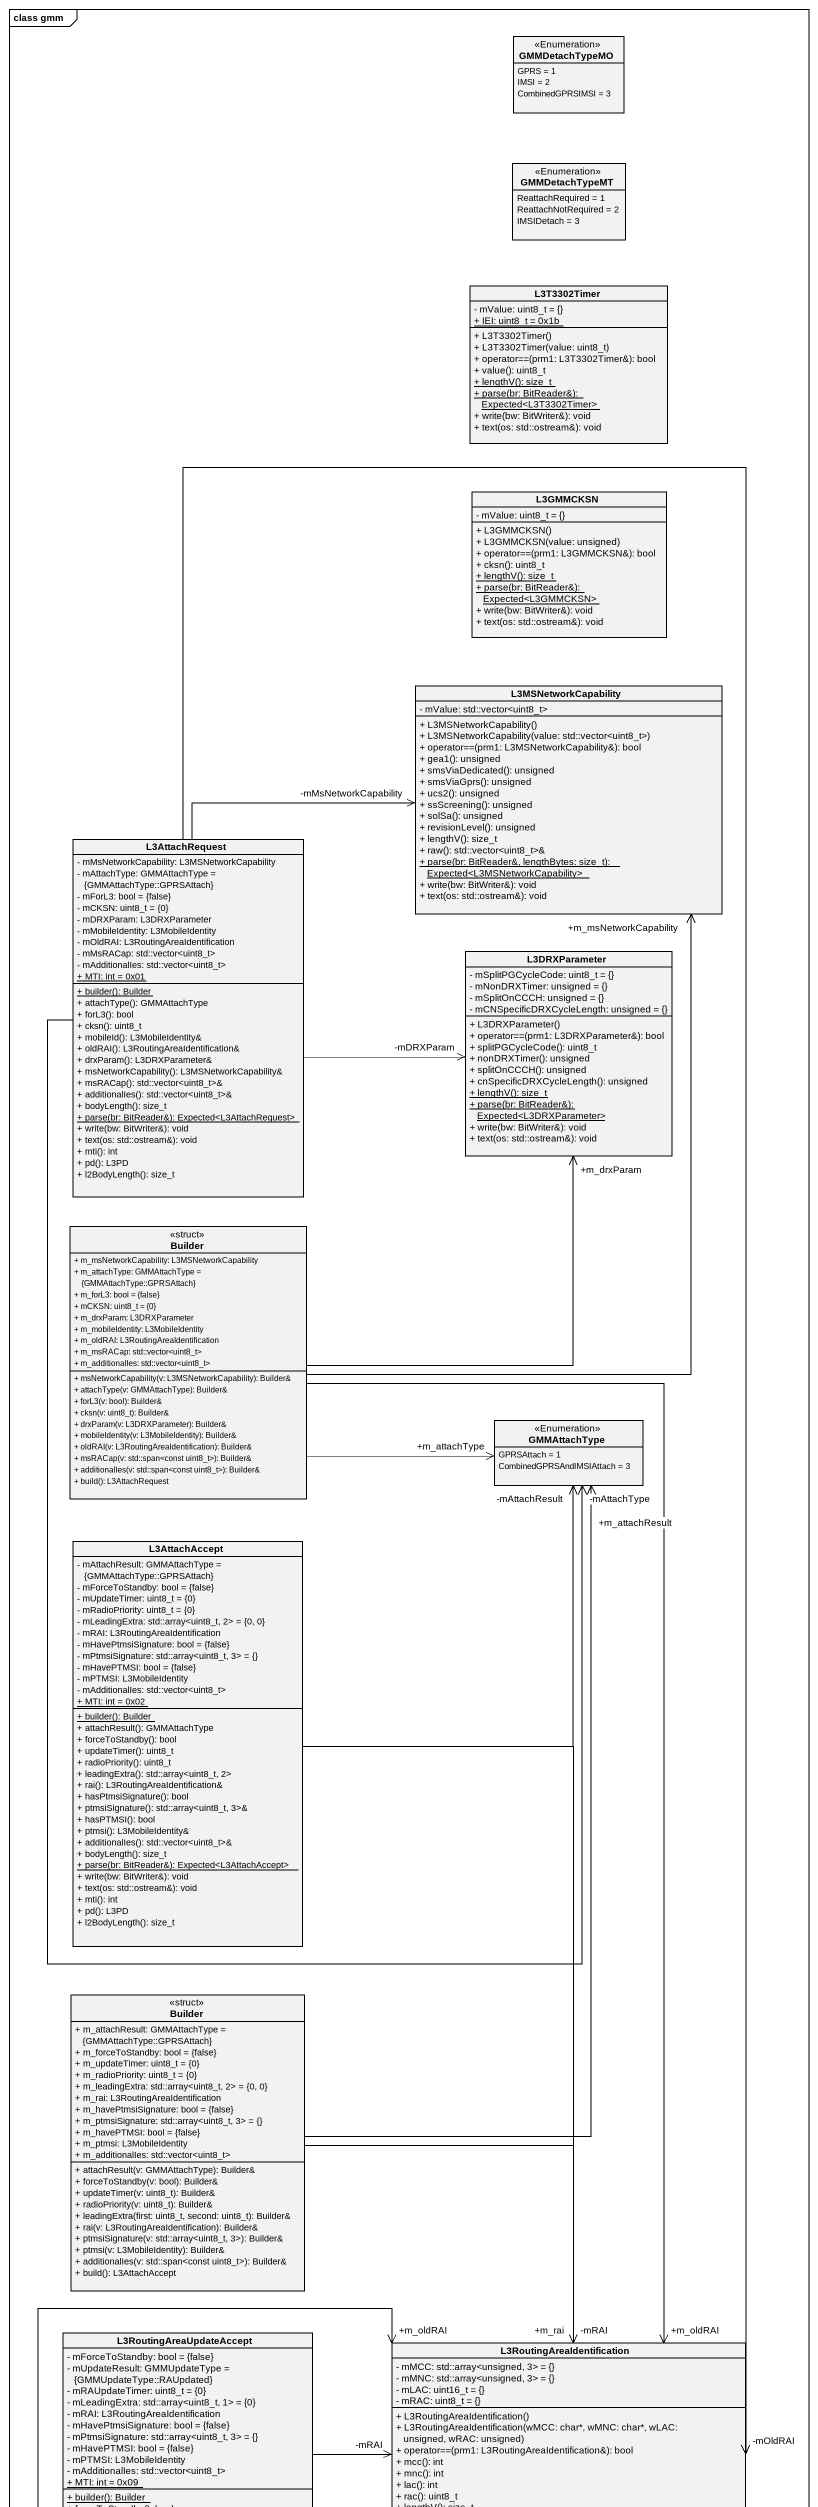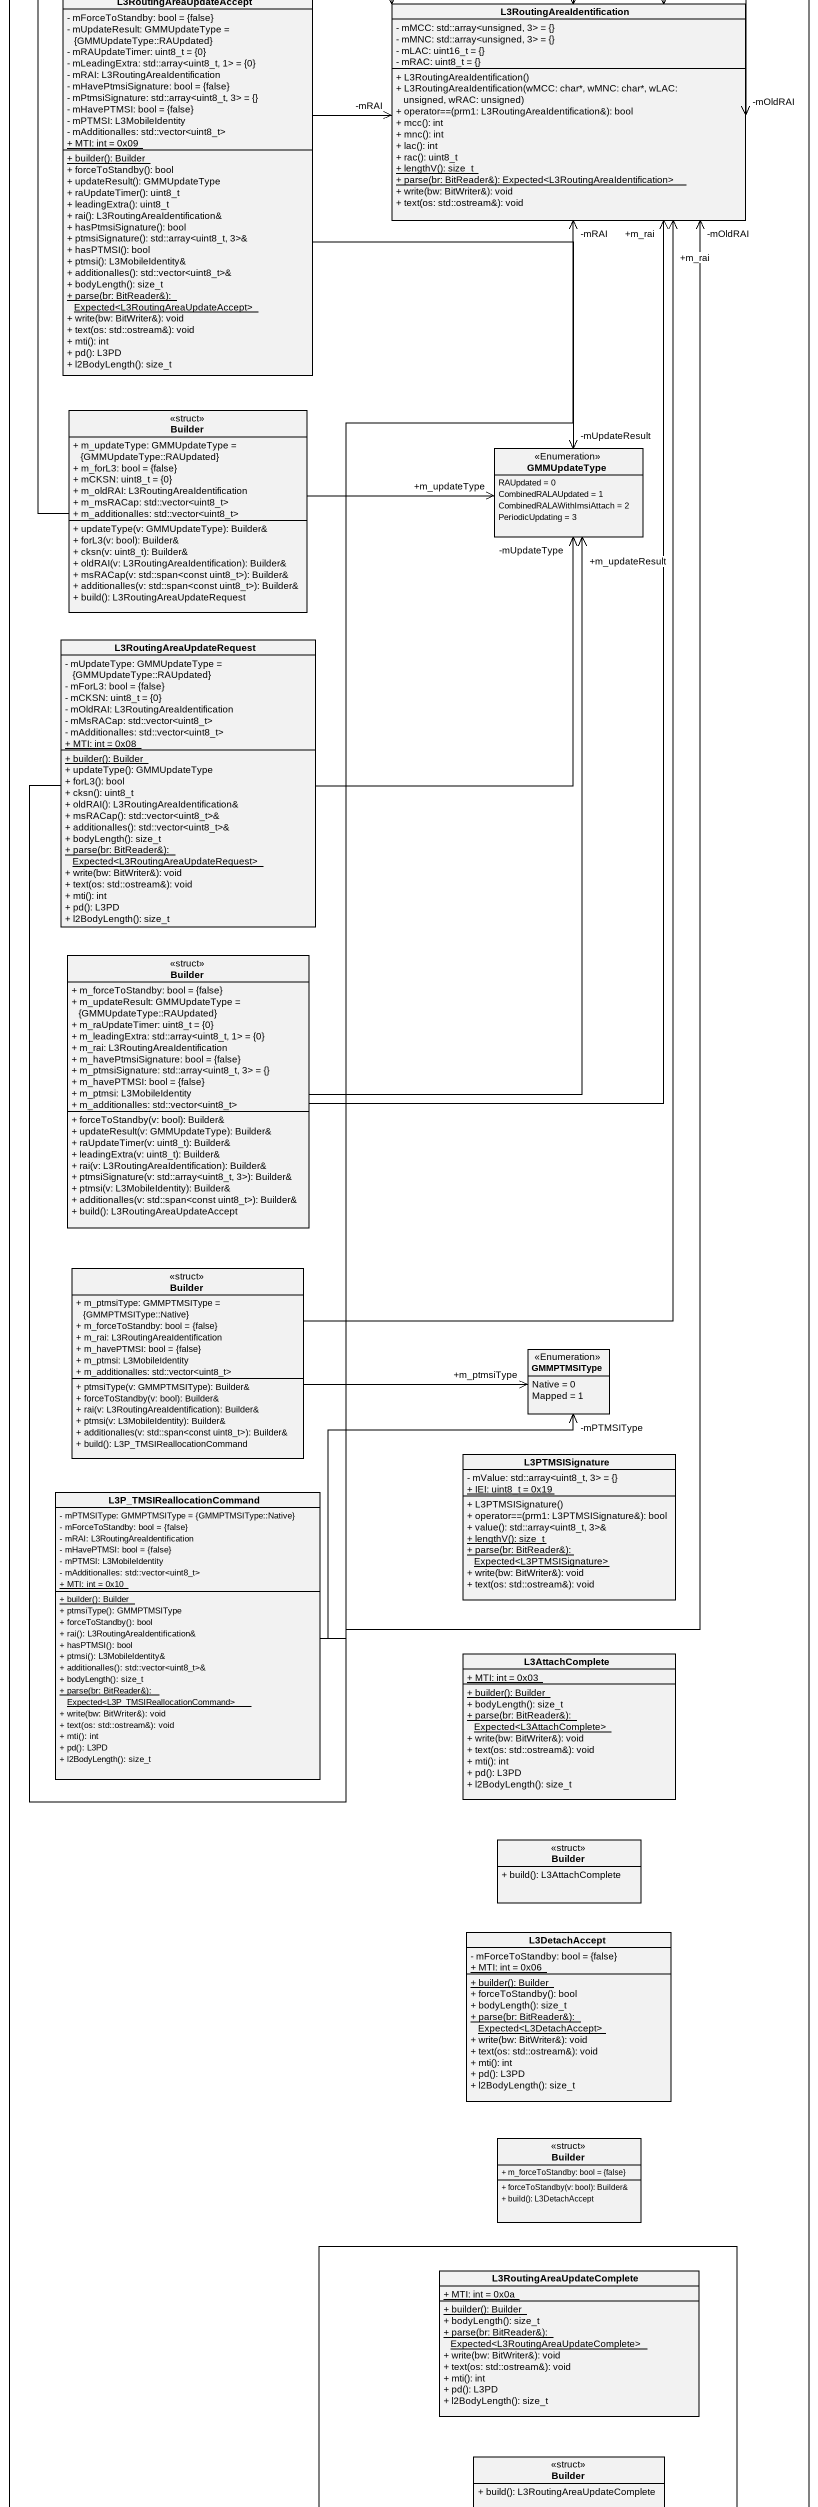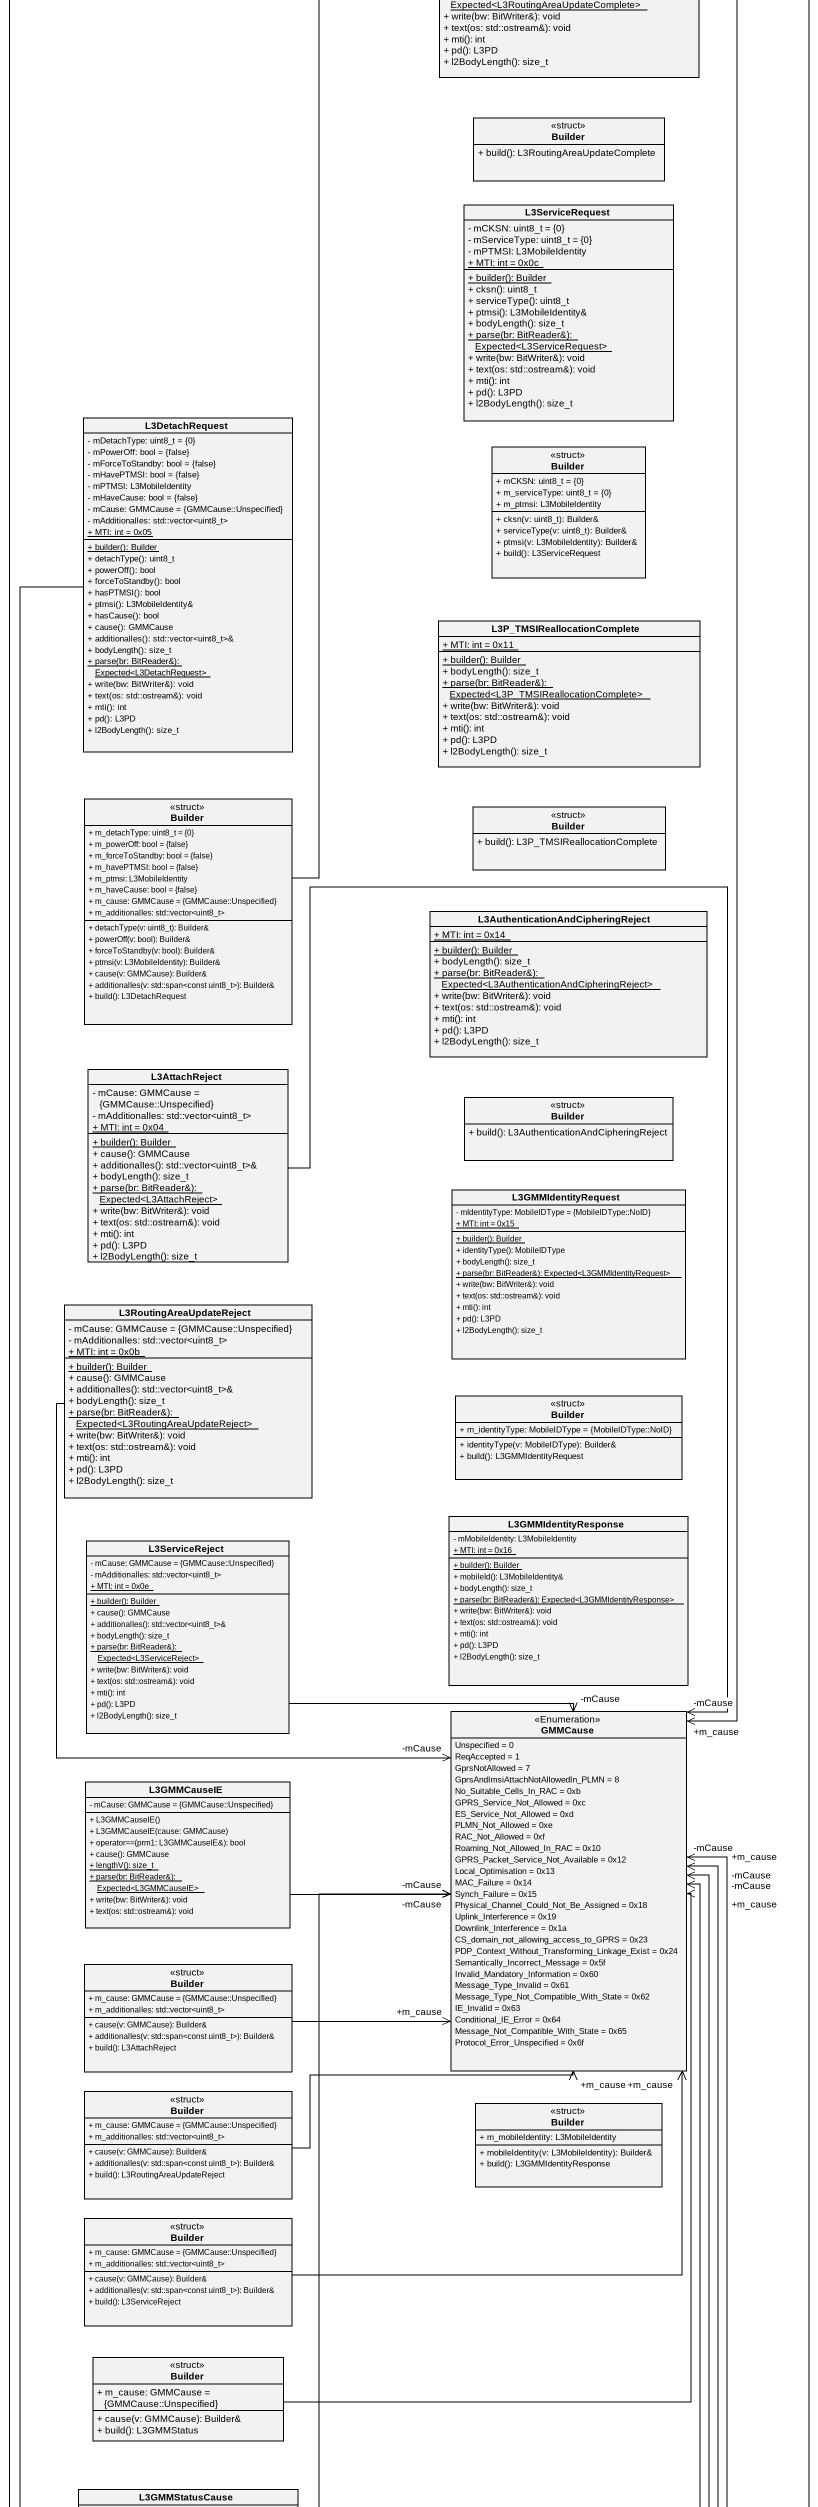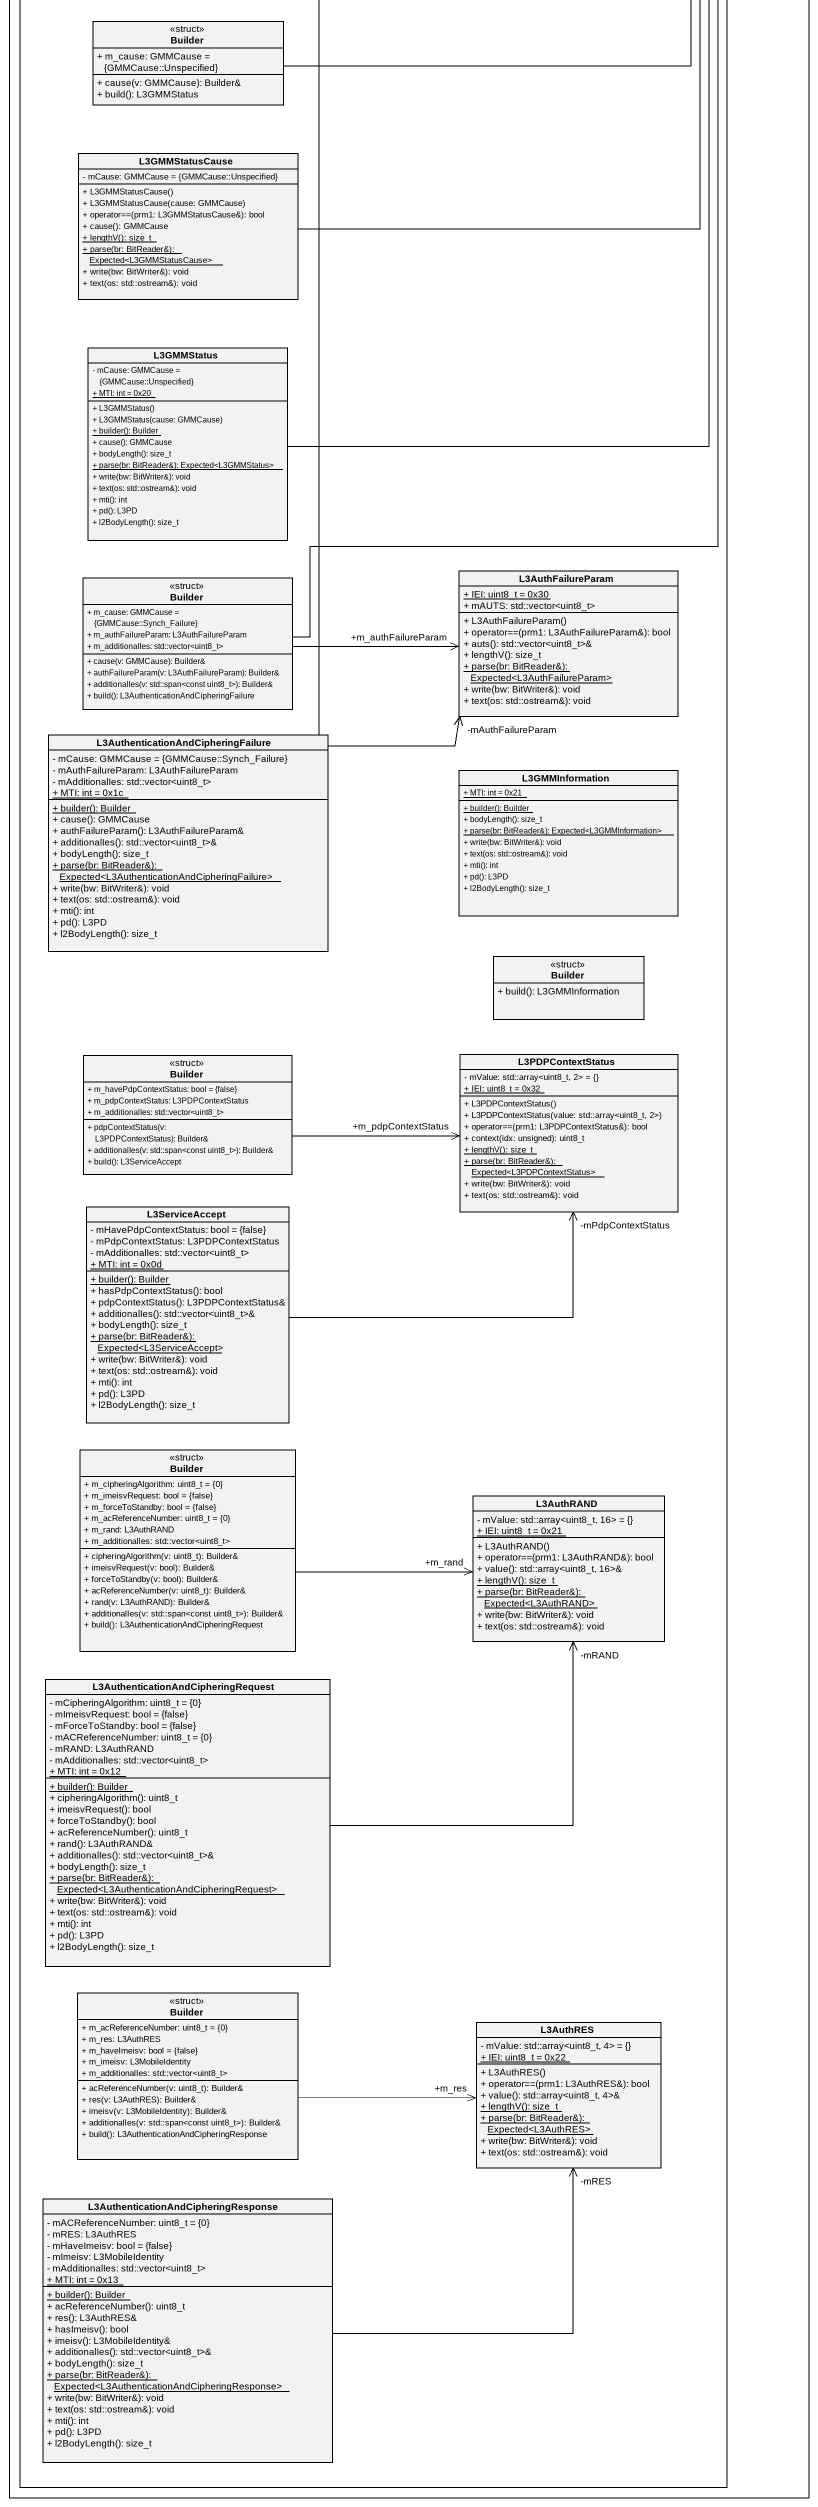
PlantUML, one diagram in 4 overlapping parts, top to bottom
@startuml
mainframe class gmm
hide circle
hide empty members
skinparam classAttributeIconSize 0
enum GMMDetachTypeMO <<Enumeration>> {
  GPRS = 1
  IMSI = 2
  CombinedGPRSIMSI = 3
}
enum GMMDetachTypeMT <<Enumeration>> {
  ReattachRequired = 1
  ReattachNotRequired = 2
  IMSIDetach = 3
}
class L3T3302Timer {
  - mValue: uint8_t = {}
  {static} + IEI: uint8_t = 0x1b
  + L3T3302Timer()
  + L3T3302Timer(value: uint8_t)
  + operator==(prm1: L3T3302Timer&): bool
  + value(): uint8_t
  {static} + lengthV(): size_t
  {static} + parse(br: BitReader&): Expected<L3T3302Timer>
  + write(bw: BitWriter&): void
  + text(os: std::ostream&): void
}
class L3GMMCKSN {
  - mValue: uint8_t = {}
  + L3GMMCKSN()
  + L3GMMCKSN(value: unsigned)
  + operator==(prm1: L3GMMCKSN&): bool
  + cksn(): uint8_t
  {static} + lengthV(): size_t
  {static} + parse(br: BitReader&): Expected<L3GMMCKSN>
  + write(bw: BitWriter&): void
  + text(os: std::ostream&): void
}
class L3MSNetworkCapability {
  - mValue: std::vector<uint8_t>
  + L3MSNetworkCapability()
  + L3MSNetworkCapability(value: std::vector<uint8_t>)
  + operator==(prm1: L3MSNetworkCapability&): bool
  + gea1(): unsigned
  + smsViaDedicated(): unsigned
  + smsViaGprs(): unsigned
  + ucs2(): unsigned
  + ssScreening(): unsigned
  + solSa(): unsigned
  + revisionLevel(): unsigned
  + lengthV(): size_t
  + raw(): std::vector<uint8_t>&
  {static} + parse(br: BitReader&, lengthBytes: size_t): Expected<L3MSNetworkCapability>
  + write(bw: BitWriter&): void
  + text(os: std::ostream&): void
}
class L3AttachRequest {
  - mMsNetworkCapability: L3MSNetworkCapability
  - mAttachType: GMMAttachType = {GMMAttachType::GPRSAttach}
  - mForL3: bool = {false}
  - mCKSN: uint8_t = {0}
  - mDRXParam: L3DRXParameter
  - mMobileIdentity: L3MobileIdentity
  - mOldRAI: L3RoutingAreaIdentification
  - mMsRACap: std::vector<uint8_t>
  - mAdditionalIes: std::vector<uint8_t>
  {static} + MTI: int = 0x01
  {static} + builder(): Builder
  + attachType(): GMMAttachType
  + forL3(): bool
  + cksn(): uint8_t
  + mobileId(): L3MobileIdentity&
  + oldRAI(): L3RoutingAreaIdentification&
  + drxParam(): L3DRXParameter&
  + msNetworkCapability(): L3MSNetworkCapability&
  + msRACap(): std::vector<uint8_t>&
  + additionalIes(): std::vector<uint8_t>&
  + bodyLength(): size_t
  {static} + parse(br: BitReader&): Expected<L3AttachRequest>
  + write(bw: BitWriter&): void
  + text(os: std::ostream&): void
  + mti(): int
  + pd(): L3PD
  + l2BodyLength(): size_t
}
class L3DRXParameter {
  - mSplitPGCycleCode: uint8_t = {}
  - mNonDRXTimer: unsigned = {}
  - mSplitOnCCCH: unsigned = {}
  - mCNSpecificDRXCycleLength: unsigned = {}
  + L3DRXParameter()
  + operator==(prm1: L3DRXParameter&): bool
  + splitPGCycleCode(): uint8_t
  + nonDRXTimer(): unsigned
  + splitOnCCCH(): unsigned
  + cnSpecificDRXCycleLength(): unsigned
  {static} + lengthV(): size_t
  {static} + parse(br: BitReader&): Expected<L3DRXParameter>
  + write(bw: BitWriter&): void
  + text(os: std::ostream&): void
}
class Builder <<struct>> {
  + m_msNetworkCapability: L3MSNetworkCapability
  + m_attachType: GMMAttachType = {GMMAttachType::GPRSAttach}
  + m_forL3: bool = {false}
  + mCKSN: uint8_t = {0}
  + m_drxParam: L3DRXParameter
  + m_mobileIdentity: L3MobileIdentity
  + m_oldRAI: L3RoutingAreaIdentification
  + m_msRACap: std::vector<uint8_t>
  + m_additionalIes: std::vector<uint8_t>
  + msNetworkCapability(v: L3MSNetworkCapability): Builder&
  + attachType(v: GMMAttachType): Builder&
  + forL3(v: bool): Builder&
  + cksn(v: uint8_t): Builder&
  + drxParam(v: L3DRXParameter): Builder&
  + mobileIdentity(v: L3MobileIdentity): Builder&
  + oldRAI(v: L3RoutingAreaIdentification): Builder&
  + msRACap(v: std::span<const uint8_t>): Builder&
  + additionalIes(v: std::span<const uint8_t>): Builder&
  + build(): L3AttachRequest
}
enum GMMAttachType <<Enumeration>> {
  GPRSAttach = 1
  CombinedGPRSAndIMSIAttach = 3
}
class L3AttachAccept {
  - mAttachResult: GMMAttachType = {GMMAttachType::GPRSAttach}
  - mForceToStandby: bool = {false}
  - mUpdateTimer: uint8_t = {0}
  - mRadioPriority: uint8_t = {0}
  - mLeadingExtra: std::array<uint8_t, 2> = {0, 0}
  - mRAI: L3RoutingAreaIdentification
  - mHavePtmsiSignature: bool = {false}
  - mPtmsiSignature: std::array<uint8_t, 3> = {}
  - mHavePTMSI: bool = {false}
  - mPTMSI: L3MobileIdentity
  - mAdditionalIes: std::vector<uint8_t>
  {static} + MTI: int = 0x02
  {static} + builder(): Builder
  + attachResult(): GMMAttachType
  + forceToStandby(): bool
  + updateTimer(): uint8_t
  + radioPriority(): uint8_t
  + leadingExtra(): std::array<uint8_t, 2>
  + rai(): L3RoutingAreaIdentification&
  + hasPtmsiSignature(): bool
  + ptmsiSignature(): std::array<uint8_t, 3>&
  + hasPTMSI(): bool
  + ptmsi(): L3MobileIdentity&
  + additionalIes(): std::vector<uint8_t>&
  + bodyLength(): size_t
  {static} + parse(br: BitReader&): Expected<L3AttachAccept>
  + write(bw: BitWriter&): void
  + text(os: std::ostream&): void
  + mti(): int
  + pd(): L3PD
  + l2BodyLength(): size_t
}
class "Builder" as Builder_2 <<struct>> {
  + m_attachResult: GMMAttachType = {GMMAttachType::GPRSAttach}
  + m_forceToStandby: bool = {false}
  + m_updateTimer: uint8_t = {0}
  + m_radioPriority: uint8_t = {0}
  + m_leadingExtra: std::array<uint8_t, 2> = {0, 0}
  + m_rai: L3RoutingAreaIdentification
  + m_havePtmsiSignature: bool = {false}
  + m_ptmsiSignature: std::array<uint8_t, 3> = {}
  + m_havePTMSI: bool = {false}
  + m_ptmsi: L3MobileIdentity
  + m_additionalIes: std::vector<uint8_t>
  + attachResult(v: GMMAttachType): Builder&
  + forceToStandby(v: bool): Builder&
  + updateTimer(v: uint8_t): Builder&
  + radioPriority(v: uint8_t): Builder&
  + leadingExtra(first: uint8_t, second: uint8_t): Builder&
  + rai(v: L3RoutingAreaIdentification): Builder&
  + ptmsiSignature(v: std::array<uint8_t, 3>): Builder&
  + ptmsi(v: L3MobileIdentity): Builder&
  + additionalIes(v: std::span<const uint8_t>): Builder&
  + build(): L3AttachAccept
}
class L3RoutingAreaUpdateAccept {
  - mForceToStandby: bool = {false}
  - mUpdateResult: GMMUpdateType = {GMMUpdateType::RAUpdated}
  - mRAUpdateTimer: uint8_t = {0}
  - mLeadingExtra: std::array<uint8_t, 1> = {0}
  - mRAI: L3RoutingAreaIdentification
  - mHavePtmsiSignature: bool = {false}
  - mPtmsiSignature: std::array<uint8_t, 3> = {}
  - mHavePTMSI: bool = {false}
  - mPTMSI: L3MobileIdentity
  - mAdditionalIes: std::vector<uint8_t>
  {static} + MTI: int = 0x09
  {static} + builder(): Builder
  + forceToStandby(): bool
  + updateResult(): GMMUpdateType
  + raUpdateTimer(): uint8_t
  + leadingExtra(): uint8_t
  + rai(): L3RoutingAreaIdentification&
  + hasPtmsiSignature(): bool
  + ptmsiSignature(): std::array<uint8_t, 3>&
  + hasPTMSI(): bool
  + ptmsi(): L3MobileIdentity&
  + additionalIes(): std::vector<uint8_t>&
  + bodyLength(): size_t
  {static} + parse(br: BitReader&): Expected<L3RoutingAreaUpdateAccept>
  + write(bw: BitWriter&): void
  + text(os: std::ostream&): void
  + mti(): int
  + pd(): L3PD
  + l2BodyLength(): size_t
}
class L3RoutingAreaIdentification {
  - mMCC: std::array<unsigned, 3> = {}
  - mMNC: std::array<unsigned, 3> = {}
  - mLAC: uint16_t = {}
  - mRAC: uint8_t = {}
  + L3RoutingAreaIdentification()
  + L3RoutingAreaIdentification(wMCC: char*, wMNC: char*, wLAC: unsigned, wRAC: unsigned)
  + operator==(prm1: L3RoutingAreaIdentification&): bool
  + mcc(): int
  + mnc(): int
  + lac(): int
  + rac(): uint8_t
  {static} + lengthV(): size_t
  {static} + parse(br: BitReader&): Expected<L3RoutingAreaIdentification>
  + write(bw: BitWriter&): void
  + text(os: std::ostream&): void
}
class "Builder" as Builder_3 <<struct>> {
  + m_updateType: GMMUpdateType = {GMMUpdateType::RAUpdated}
  + m_forL3: bool = {false}
  + mCKSN: uint8_t = {0}
  + m_oldRAI: L3RoutingAreaIdentification
  + m_msRACap: std::vector<uint8_t>
  + m_additionalIes: std::vector<uint8_t>
  + updateType(v: GMMUpdateType): Builder&
  + forL3(v: bool): Builder&
  + cksn(v: uint8_t): Builder&
  + oldRAI(v: L3RoutingAreaIdentification): Builder&
  + msRACap(v: std::span<const uint8_t>): Builder&
  + additionalIes(v: std::span<const uint8_t>): Builder&
  + build(): L3RoutingAreaUpdateRequest
}
enum GMMUpdateType <<Enumeration>> {
  RAUpdated = 0
  CombinedRALAUpdated = 1
  CombinedRALAWithImsiAttach = 2
  PeriodicUpdating = 3
}
class L3RoutingAreaUpdateRequest {
  - mUpdateType: GMMUpdateType = {GMMUpdateType::RAUpdated}
  - mForL3: bool = {false}
  - mCKSN: uint8_t = {0}
  - mOldRAI: L3RoutingAreaIdentification
  - mMsRACap: std::vector<uint8_t>
  - mAdditionalIes: std::vector<uint8_t>
  {static} + MTI: int = 0x08
  {static} + builder(): Builder
  + updateType(): GMMUpdateType
  + forL3(): bool
  + cksn(): uint8_t
  + oldRAI(): L3RoutingAreaIdentification&
  + msRACap(): std::vector<uint8_t>&
  + additionalIes(): std::vector<uint8_t>&
  + bodyLength(): size_t
  {static} + parse(br: BitReader&): Expected<L3RoutingAreaUpdateRequest>
  + write(bw: BitWriter&): void
  + text(os: std::ostream&): void
  + mti(): int
  + pd(): L3PD
  + l2BodyLength(): size_t
}
class "Builder" as Builder_4 <<struct>> {
  + m_forceToStandby: bool = {false}
  + m_updateResult: GMMUpdateType = {GMMUpdateType::RAUpdated}
  + m_raUpdateTimer: uint8_t = {0}
  + m_leadingExtra: std::array<uint8_t, 1> = {0}
  + m_rai: L3RoutingAreaIdentification
  + m_havePtmsiSignature: bool = {false}
  + m_ptmsiSignature: std::array<uint8_t, 3> = {}
  + m_havePTMSI: bool = {false}
  + m_ptmsi: L3MobileIdentity
  + m_additionalIes: std::vector<uint8_t>
  + forceToStandby(v: bool): Builder&
  + updateResult(v: GMMUpdateType): Builder&
  + raUpdateTimer(v: uint8_t): Builder&
  + leadingExtra(v: uint8_t): Builder&
  + rai(v: L3RoutingAreaIdentification): Builder&
  + ptmsiSignature(v: std::array<uint8_t, 3>): Builder&
  + ptmsi(v: L3MobileIdentity): Builder&
  + additionalIes(v: std::span<const uint8_t>): Builder&
  + build(): L3RoutingAreaUpdateAccept
}
class "Builder" as Builder_5 <<struct>> {
  + m_ptmsiType: GMMPTMSIType = {GMMPTMSIType::Native}
  + m_forceToStandby: bool = {false}
  + m_rai: L3RoutingAreaIdentification
  + m_havePTMSI: bool = {false}
  + m_ptmsi: L3MobileIdentity
  + m_additionalIes: std::vector<uint8_t>
  + ptmsiType(v: GMMPTMSIType): Builder&
  + forceToStandby(v: bool): Builder&
  + rai(v: L3RoutingAreaIdentification): Builder&
  + ptmsi(v: L3MobileIdentity): Builder&
  + additionalIes(v: std::span<const uint8_t>): Builder&
  + build(): L3P_TMSIReallocationCommand
}
enum GMMPTMSIType <<Enumeration>> {
  Native = 0
  Mapped = 1
}
class L3PTMSISignature {
  - mValue: std::array<uint8_t, 3> = {}
  {static} + IEI: uint8_t = 0x19
  + L3PTMSISignature()
  + operator==(prm1: L3PTMSISignature&): bool
  + value(): std::array<uint8_t, 3>&
  {static} + lengthV(): size_t
  {static} + parse(br: BitReader&): Expected<L3PTMSISignature>
  + write(bw: BitWriter&): void
  + text(os: std::ostream&): void
}
class L3P_TMSIReallocationCommand {
  - mPTMSIType: GMMPTMSIType = {GMMPTMSIType::Native}
  - mForceToStandby: bool = {false}
  - mRAI: L3RoutingAreaIdentification
  - mHavePTMSI: bool = {false}
  - mPTMSI: L3MobileIdentity
  - mAdditionalIes: std::vector<uint8_t>
  {static} + MTI: int = 0x10
  {static} + builder(): Builder
  + ptmsiType(): GMMPTMSIType
  + forceToStandby(): bool
  + rai(): L3RoutingAreaIdentification&
  + hasPTMSI(): bool
  + ptmsi(): L3MobileIdentity&
  + additionalIes(): std::vector<uint8_t>&
  + bodyLength(): size_t
  {static} + parse(br: BitReader&): Expected<L3P_TMSIReallocationCommand>
  + write(bw: BitWriter&): void
  + text(os: std::ostream&): void
  + mti(): int
  + pd(): L3PD
  + l2BodyLength(): size_t
}
class L3AttachComplete {
  {static} + MTI: int = 0x03
  {static} + builder(): Builder
  + bodyLength(): size_t
  {static} + parse(br: BitReader&): Expected<L3AttachComplete>
  + write(bw: BitWriter&): void
  + text(os: std::ostream&): void
  + mti(): int
  + pd(): L3PD
  + l2BodyLength(): size_t
}
class "Builder" as Builder_6 <<struct>> {
  + build(): L3AttachComplete
}
class L3DetachAccept {
  - mForceToStandby: bool = {false}
  {static} + MTI: int = 0x06
  {static} + builder(): Builder
  + forceToStandby(): bool
  + bodyLength(): size_t
  {static} + parse(br: BitReader&): Expected<L3DetachAccept>
  + write(bw: BitWriter&): void
  + text(os: std::ostream&): void
  + mti(): int
  + pd(): L3PD
  + l2BodyLength(): size_t
}
class "Builder" as Builder_7 <<struct>> {
  + m_forceToStandby: bool = {false}
  + forceToStandby(v: bool): Builder&
  + build(): L3DetachAccept
}
class L3RoutingAreaUpdateComplete {
  {static} + MTI: int = 0x0a
  {static} + builder(): Builder
  + bodyLength(): size_t
  {static} + parse(br: BitReader&): Expected<L3RoutingAreaUpdateComplete>
  + write(bw: BitWriter&): void
  + text(os: std::ostream&): void
  + mti(): int
  + pd(): L3PD
  + l2BodyLength(): size_t
}
class "Builder" as Builder_8 <<struct>> {
  + build(): L3RoutingAreaUpdateComplete
}
class L3ServiceRequest {
  - mCKSN: uint8_t = {0}
  - mServiceType: uint8_t = {0}
  - mPTMSI: L3MobileIdentity
  {static} + MTI: int = 0x0c
  {static} + builder(): Builder
  + cksn(): uint8_t
  + serviceType(): uint8_t
  + ptmsi(): L3MobileIdentity&
  + bodyLength(): size_t
  {static} + parse(br: BitReader&): Expected<L3ServiceRequest>
  + write(bw: BitWriter&): void
  + text(os: std::ostream&): void
  + mti(): int
  + pd(): L3PD
  + l2BodyLength(): size_t
}
class L3DetachRequest {
  - mDetachType: uint8_t = {0}
  - mPowerOff: bool = {false}
  - mForceToStandby: bool = {false}
  - mHavePTMSI: bool = {false}
  - mPTMSI: L3MobileIdentity
  - mHaveCause: bool = {false}
  - mCause: GMMCause = {GMMCause::Unspecified}
  - mAdditionalIes: std::vector<uint8_t>
  {static} + MTI: int = 0x05
  {static} + builder(): Builder
  + detachType(): uint8_t
  + powerOff(): bool
  + forceToStandby(): bool
  + hasPTMSI(): bool
  + ptmsi(): L3MobileIdentity&
  + hasCause(): bool
  + cause(): GMMCause
  + additionalIes(): std::vector<uint8_t>&
  + bodyLength(): size_t
  {static} + parse(br: BitReader&): Expected<L3DetachRequest>
  + write(bw: BitWriter&): void
  + text(os: std::ostream&): void
  + mti(): int
  + pd(): L3PD
  + l2BodyLength(): size_t
}
class "Builder" as Builder_9 <<struct>> {
  + mCKSN: uint8_t = {0}
  + m_serviceType: uint8_t = {0}
  + m_ptmsi: L3MobileIdentity
  + cksn(v: uint8_t): Builder&
  + serviceType(v: uint8_t): Builder&
  + ptmsi(v: L3MobileIdentity): Builder&
  + build(): L3ServiceRequest
}
class L3P_TMSIReallocationComplete {
  {static} + MTI: int = 0x11
  {static} + builder(): Builder
  + bodyLength(): size_t
  {static} + parse(br: BitReader&): Expected<L3P_TMSIReallocationComplete>
  + write(bw: BitWriter&): void
  + text(os: std::ostream&): void
  + mti(): int
  + pd(): L3PD
  + l2BodyLength(): size_t
}
class "Builder" as Builder_10 <<struct>> {
  + m_detachType: uint8_t = {0}
  + m_powerOff: bool = {false}
  + m_forceToStandby: bool = {false}
  + m_havePTMSI: bool = {false}
  + m_ptmsi: L3MobileIdentity
  + m_haveCause: bool = {false}
  + m_cause: GMMCause = {GMMCause::Unspecified}
  + m_additionalIes: std::vector<uint8_t>
  + detachType(v: uint8_t): Builder&
  + powerOff(v: bool): Builder&
  + forceToStandby(v: bool): Builder&
  + ptmsi(v: L3MobileIdentity): Builder&
  + cause(v: GMMCause): Builder&
  + additionalIes(v: std::span<const uint8_t>): Builder&
  + build(): L3DetachRequest
}
class "Builder" as Builder_11 <<struct>> {
  + build(): L3P_TMSIReallocationComplete
}
class "L3AuthenticationAndCipheringReject" as L3AuthenticationAndCiphering {
  {static} + MTI: int = 0x14
  {static} + builder(): Builder
  + bodyLength(): size_t
  {static} + parse(br: BitReader&): Expected<L3AuthenticationAndCipheringReject>
  + write(bw: BitWriter&): void
  + text(os: std::ostream&): void
  + mti(): int
  + pd(): L3PD
  + l2BodyLength(): size_t
}
class L3AttachReject {
  - mCause: GMMCause = {GMMCause::Unspecified}
  - mAdditionalIes: std::vector<uint8_t>
  {static} + MTI: int = 0x04
  {static} + builder(): Builder
  + cause(): GMMCause
  + additionalIes(): std::vector<uint8_t>&
  + bodyLength(): size_t
  {static} + parse(br: BitReader&): Expected<L3AttachReject>
  + write(bw: BitWriter&): void
  + text(os: std::ostream&): void
  + mti(): int
  + pd(): L3PD
  + l2BodyLength(): size_t
}
class "Builder" as Builder_12 <<struct>> {
  + build(): L3AuthenticationAndCipheringReject
}
class L3GMMIdentityRequest {
  - mIdentityType: MobileIDType = {MobileIDType::NoID}
  {static} + MTI: int = 0x15
  {static} + builder(): Builder
  + identityType(): MobileIDType
  + bodyLength(): size_t
  {static} + parse(br: BitReader&): Expected<L3GMMIdentityRequest>
  + write(bw: BitWriter&): void
  + text(os: std::ostream&): void
  + mti(): int
  + pd(): L3PD
  + l2BodyLength(): size_t
}
class L3RoutingAreaUpdateReject {
  - mCause: GMMCause = {GMMCause::Unspecified}
  - mAdditionalIes: std::vector<uint8_t>
  {static} + MTI: int = 0x0b
  {static} + builder(): Builder
  + cause(): GMMCause
  + additionalIes(): std::vector<uint8_t>&
  + bodyLength(): size_t
  {static} + parse(br: BitReader&): Expected<L3RoutingAreaUpdateReject>
  + write(bw: BitWriter&): void
  + text(os: std::ostream&): void
  + mti(): int
  + pd(): L3PD
  + l2BodyLength(): size_t
}
class "Builder" as Builder_13 <<struct>> {
  + m_identityType: MobileIDType = {MobileIDType::NoID}
  + identityType(v: MobileIDType): Builder&
  + build(): L3GMMIdentityRequest
}
class L3ServiceReject {
  - mCause: GMMCause = {GMMCause::Unspecified}
  - mAdditionalIes: std::vector<uint8_t>
  {static} + MTI: int = 0x0e
  {static} + builder(): Builder
  + cause(): GMMCause
  + additionalIes(): std::vector<uint8_t>&
  + bodyLength(): size_t
  {static} + parse(br: BitReader&): Expected<L3ServiceReject>
  + write(bw: BitWriter&): void
  + text(os: std::ostream&): void
  + mti(): int
  + pd(): L3PD
  + l2BodyLength(): size_t
}
class L3GMMIdentityResponse {
  - mMobileIdentity: L3MobileIdentity
  {static} + MTI: int = 0x16
  {static} + builder(): Builder
  + mobileId(): L3MobileIdentity&
  + bodyLength(): size_t
  {static} + parse(br: BitReader&): Expected<L3GMMIdentityResponse>
  + write(bw: BitWriter&): void
  + text(os: std::ostream&): void
  + mti(): int
  + pd(): L3PD
  + l2BodyLength(): size_t
}
enum GMMCause <<Enumeration>> {
  Unspecified = 0
  ReqAccepted = 1
  GprsNotAllowed = 7
  GprsAndImsiAttachNotAllowedIn_PLMN = 8
  No_Suitable_Cells_In_RAC = 0xb
  GPRS_Service_Not_Allowed = 0xc
  ES_Service_Not_Allowed = 0xd
  PLMN_Not_Allowed = 0xe
  RAC_Not_Allowed = 0xf
  Roaming_Not_Allowed_In_RAC = 0x10
  GPRS_Packet_Service_Not_Available = 0x12
  Local_Optimisation = 0x13
  MAC_Failure = 0x14
  Synch_Failure = 0x15
  Physical_Channel_Could_Not_Be_Assigned = 0x18
  Uplink_Interference = 0x19
  Downlink_Interference = 0x1a
  CS_domain_not_allowing_access_to_GPRS = 0x23
  PDP_Context_Without_Transforming_Linkage_Exist = 0x24
  Semantically_Incorrect_Message = 0x5f
  Invalid_Mandatory_Information = 0x60
  Message_Type_Invalid = 0x61
  Message_Type_Not_Compatible_With_State = 0x62
  IE_Invalid = 0x63
  Conditional_IE_Error = 0x64
  Message_Not_Compatible_With_State = 0x65
  Protocol_Error_Unspecified = 0x6f
}
class L3GMMCauseIE {
  - mCause: GMMCause = {GMMCause::Unspecified}
  + L3GMMCauseIE()
  + L3GMMCauseIE(cause: GMMCause)
  + operator==(prm1: L3GMMCauseIE&): bool
  + cause(): GMMCause
  {static} + lengthV(): size_t
  {static} + parse(br: BitReader&): Expected<L3GMMCauseIE>
  + write(bw: BitWriter&): void
  + text(os: std::ostream&): void
}
class "Builder" as Builder_14 <<struct>> {
  + m_cause: GMMCause = {GMMCause::Unspecified}
  + m_additionalIes: std::vector<uint8_t>
  + cause(v: GMMCause): Builder&
  + additionalIes(v: std::span<const uint8_t>): Builder&
  + build(): L3AttachReject
}
class "Builder" as Builder_15 <<struct>> {
  + m_cause: GMMCause = {GMMCause::Unspecified}
  + m_additionalIes: std::vector<uint8_t>
  + cause(v: GMMCause): Builder&
  + additionalIes(v: std::span<const uint8_t>): Builder&
  + build(): L3RoutingAreaUpdateReject
}
class "Builder" as Builder_16 <<struct>> {
  + m_mobileIdentity: L3MobileIdentity
  + mobileIdentity(v: L3MobileIdentity): Builder&
  + build(): L3GMMIdentityResponse
}
class "Builder" as Builder_17 <<struct>> {
  + m_cause: GMMCause = {GMMCause::Unspecified}
  + m_additionalIes: std::vector<uint8_t>
  + cause(v: GMMCause): Builder&
  + additionalIes(v: std::span<const uint8_t>): Builder&
  + build(): L3ServiceReject
}
class "Builder" as Builder_18 <<struct>> {
  + m_cause: GMMCause = {GMMCause::Unspecified}
  + cause(v: GMMCause): Builder&
  + build(): L3GMMStatus
}
class L3GMMStatusCause {
  - mCause: GMMCause = {GMMCause::Unspecified}
  + L3GMMStatusCause()
  + L3GMMStatusCause(cause: GMMCause)
  + operator==(prm1: L3GMMStatusCause&): bool
  + cause(): GMMCause
  {static} + lengthV(): size_t
  {static} + parse(br: BitReader&): Expected<L3GMMStatusCause>
  + write(bw: BitWriter&): void
  + text(os: std::ostream&): void
}
class L3GMMStatus {
  - mCause: GMMCause = {GMMCause::Unspecified}
  {static} + MTI: int = 0x20
  + L3GMMStatus()
  + L3GMMStatus(cause: GMMCause)
  {static} + builder(): Builder
  + cause(): GMMCause
  + bodyLength(): size_t
  {static} + parse(br: BitReader&): Expected<L3GMMStatus>
  + write(bw: BitWriter&): void
  + text(os: std::ostream&): void
  + mti(): int
  + pd(): L3PD
  + l2BodyLength(): size_t
}
class "Builder" as Builder_19 <<struct>> {
  + m_cause: GMMCause = {GMMCause::Synch_Failure}
  + m_authFailureParam: L3AuthFailureParam
  + m_additionalIes: std::vector<uint8_t>
  + cause(v: GMMCause): Builder&
  + authFailureParam(v: L3AuthFailureParam): Builder&
  + additionalIes(v: std::span<const uint8_t>): Builder&
  + build(): L3AuthenticationAndCipheringFailure
}
class L3AuthFailureParam {
  {static} + IEI: uint8_t = 0x30
  + mAUTS: std::vector<uint8_t>
  + L3AuthFailureParam()
  + operator==(prm1: L3AuthFailureParam&): bool
  + auts(): std::vector<uint8_t>&
  + lengthV(): size_t
  {static} + parse(br: BitReader&): Expected<L3AuthFailureParam>
  + write(bw: BitWriter&): void
  + text(os: std::ostream&): void
}
class "L3AuthenticationAndCipheringFailure" as L3AuthenticationAndCiphering_2 {
  - mCause: GMMCause = {GMMCause::Synch_Failure}
  - mAuthFailureParam: L3AuthFailureParam
  - mAdditionalIes: std::vector<uint8_t>
  {static} + MTI: int = 0x1c
  {static} + builder(): Builder
  + cause(): GMMCause
  + authFailureParam(): L3AuthFailureParam&
  + additionalIes(): std::vector<uint8_t>&
  + bodyLength(): size_t
  {static} + parse(br: BitReader&): Expected<L3AuthenticationAndCipheringFailure>
  + write(bw: BitWriter&): void
  + text(os: std::ostream&): void
  + mti(): int
  + pd(): L3PD
  + l2BodyLength(): size_t
}
class L3GMMInformation {
  {static} + MTI: int = 0x21
  {static} + builder(): Builder
  + bodyLength(): size_t
  {static} + parse(br: BitReader&): Expected<L3GMMInformation>
  + write(bw: BitWriter&): void
  + text(os: std::ostream&): void
  + mti(): int
  + pd(): L3PD
  + l2BodyLength(): size_t
}
class "Builder" as Builder_20 <<struct>> {
  + build(): L3GMMInformation
}
class "Builder" as Builder_21 <<struct>> {
  + m_havePdpContextStatus: bool = {false}
  + m_pdpContextStatus: L3PDPContextStatus
  + m_additionalIes: std::vector<uint8_t>
  + pdpContextStatus(v: L3PDPContextStatus): Builder&
  + additionalIes(v: std::span<const uint8_t>): Builder&
  + build(): L3ServiceAccept
}
class L3PDPContextStatus {
  - mValue: std::array<uint8_t, 2> = {}
  {static} + IEI: uint8_t = 0x32
  + L3PDPContextStatus()
  + L3PDPContextStatus(value: std::array<uint8_t, 2>)
  + operator==(prm1: L3PDPContextStatus&): bool
  + context(idx: unsigned): uint8_t
  {static} + lengthV(): size_t
  {static} + parse(br: BitReader&): Expected<L3PDPContextStatus>
  + write(bw: BitWriter&): void
  + text(os: std::ostream&): void
}
class L3ServiceAccept {
  - mHavePdpContextStatus: bool = {false}
  - mPdpContextStatus: L3PDPContextStatus
  - mAdditionalIes: std::vector<uint8_t>
  {static} + MTI: int = 0x0d
  {static} + builder(): Builder
  + hasPdpContextStatus(): bool
  + pdpContextStatus(): L3PDPContextStatus&
  + additionalIes(): std::vector<uint8_t>&
  + bodyLength(): size_t
  {static} + parse(br: BitReader&): Expected<L3ServiceAccept>
  + write(bw: BitWriter&): void
  + text(os: std::ostream&): void
  + mti(): int
  + pd(): L3PD
  + l2BodyLength(): size_t
}
class "Builder" as Builder_22 <<struct>> {
  + m_cipheringAlgorithm: uint8_t = {0}
  + m_imeisvRequest: bool = {false}
  + m_forceToStandby: bool = {false}
  + m_acReferenceNumber: uint8_t = {0}
  + m_rand: L3AuthRAND
  + m_additionalIes: std::vector<uint8_t>
  + cipheringAlgorithm(v: uint8_t): Builder&
  + imeisvRequest(v: bool): Builder&
  + forceToStandby(v: bool): Builder&
  + acReferenceNumber(v: uint8_t): Builder&
  + rand(v: L3AuthRAND): Builder&
  + additionalIes(v: std::span<const uint8_t>): Builder&
  + build(): L3AuthenticationAndCipheringRequest
}
class L3AuthRAND {
  - mValue: std::array<uint8_t, 16> = {}
  {static} + IEI: uint8_t = 0x21
  + L3AuthRAND()
  + operator==(prm1: L3AuthRAND&): bool
  + value(): std::array<uint8_t, 16>&
  {static} + lengthV(): size_t
  {static} + parse(br: BitReader&): Expected<L3AuthRAND>
  + write(bw: BitWriter&): void
  + text(os: std::ostream&): void
}
class "L3AuthenticationAndCipheringRequest" as L3AuthenticationAndCiphering_3 {
  - mCipheringAlgorithm: uint8_t = {0}
  - mImeisvRequest: bool = {false}
  - mForceToStandby: bool = {false}
  - mACReferenceNumber: uint8_t = {0}
  - mRAND: L3AuthRAND
  - mAdditionalIes: std::vector<uint8_t>
  {static} + MTI: int = 0x12
  {static} + builder(): Builder
  + cipheringAlgorithm(): uint8_t
  + imeisvRequest(): bool
  + forceToStandby(): bool
  + acReferenceNumber(): uint8_t
  + rand(): L3AuthRAND&
  + additionalIes(): std::vector<uint8_t>&
  + bodyLength(): size_t
  {static} + parse(br: BitReader&): Expected<L3AuthenticationAndCipheringRequest>
  + write(bw: BitWriter&): void
  + text(os: std::ostream&): void
  + mti(): int
  + pd(): L3PD
  + l2BodyLength(): size_t
}
class "Builder" as Builder_23 <<struct>> {
  + m_acReferenceNumber: uint8_t = {0}
  + m_res: L3AuthRES
  + m_haveImeisv: bool = {false}
  + m_imeisv: L3MobileIdentity
  + m_additionalIes: std::vector<uint8_t>
  + acReferenceNumber(v: uint8_t): Builder&
  + res(v: L3AuthRES): Builder&
  + imeisv(v: L3MobileIdentity): Builder&
  + additionalIes(v: std::span<const uint8_t>): Builder&
  + build(): L3AuthenticationAndCipheringResponse
}
class L3AuthRES {
  - mValue: std::array<uint8_t, 4> = {}
  {static} + IEI: uint8_t = 0x22
  + L3AuthRES()
  + operator==(prm1: L3AuthRES&): bool
  + value(): std::array<uint8_t, 4>&
  {static} + lengthV(): size_t
  {static} + parse(br: BitReader&): Expected<L3AuthRES>
  + write(bw: BitWriter&): void
  + text(os: std::ostream&): void
}
class "L3AuthenticationAndCipheringResponse" as L3AuthenticationAndCiphering_4 {
  - mACReferenceNumber: uint8_t = {0}
  - mRES: L3AuthRES
  - mHaveImeisv: bool = {false}
  - mImeisv: L3MobileIdentity
  - mAdditionalIes: std::vector<uint8_t>
  {static} + MTI: int = 0x13
  {static} + builder(): Builder
  + acReferenceNumber(): uint8_t
  + res(): L3AuthRES&
  + hasImeisv(): bool
  + imeisv(): L3MobileIdentity&
  + additionalIes(): std::vector<uint8_t>&
  + bodyLength(): size_t
  {static} + parse(br: BitReader&): Expected<L3AuthenticationAndCipheringResponse>
  + write(bw: BitWriter&): void
  + text(os: std::ostream&): void
  + mti(): int
  + pd(): L3PD
  + l2BodyLength(): size_t
}
L3AttachRequest -right-> "-mMsNetworkCapability" L3MSNetworkCapability
L3AttachRequest -right-> "-mDRXParam" L3DRXParameter
L3AttachRequest --> "-mAttachType" GMMAttachType
L3AttachRequest --> "-mOldRAI" L3RoutingAreaIdentification
Builder -up-> "+m_msNetworkCapability" L3MSNetworkCapability
Builder -up-> "+m_drxParam" L3DRXParameter
Builder -right-> "+m_attachType" GMMAttachType
Builder --> "+m_oldRAI" L3RoutingAreaIdentification
L3AttachAccept -up-> "-mAttachResult" GMMAttachType
L3AttachAccept --> "-mRAI" L3RoutingAreaIdentification
Builder_2 -up-> "+m_attachResult" GMMAttachType
Builder_2 --> "+m_rai" L3RoutingAreaIdentification
L3RoutingAreaUpdateAccept -right-> "-mRAI" L3RoutingAreaIdentification
L3RoutingAreaUpdateAccept --> "-mUpdateResult" GMMUpdateType
Builder_3 -up-> "+m_oldRAI" L3RoutingAreaIdentification
Builder_3 -right-> "+m_updateType" GMMUpdateType
L3RoutingAreaUpdateRequest -up-> "-mOldRAI" L3RoutingAreaIdentification
L3RoutingAreaUpdateRequest -up-> "-mUpdateType" GMMUpdateType
Builder_4 -up-> "+m_rai" L3RoutingAreaIdentification
Builder_4 -up-> "+m_updateResult" GMMUpdateType
Builder_5 -up-> "+m_rai" L3RoutingAreaIdentification
Builder_5 -right-> "+m_ptmsiType" GMMPTMSIType
L3P_TMSIReallocationCommand -up-> "-mRAI" L3RoutingAreaIdentification
L3P_TMSIReallocationCommand -up-> "-mPTMSIType" GMMPTMSIType
L3DetachRequest --> "-mCause" GMMCause
Builder_10 --> "+m_cause" GMMCause
L3AttachReject --> "-mCause" GMMCause
L3RoutingAreaUpdateReject --> "-mCause" GMMCause
L3ServiceReject --> "-mCause" GMMCause
L3GMMCauseIE -right-> "-mCause" GMMCause
Builder_14 -right-> "+m_cause" GMMCause
Builder_15 -up-> "+m_cause" GMMCause
Builder_17 -up-> "+m_cause" GMMCause
Builder_18 -up-> "+m_cause" GMMCause
L3GMMStatusCause -up-> "-mCause" GMMCause
L3GMMStatus -up-> "-mCause" GMMCause
Builder_19 -up-> "+m_cause" GMMCause
Builder_19 -right-> "+m_authFailureParam" L3AuthFailureParam
L3AuthenticationAndCiphering_2 -up-> "-mCause" GMMCause
L3AuthenticationAndCiphering_2 -right-> "-mAuthFailureParam" L3AuthFailureParam
Builder_21 -right-> "+m_pdpContextStatus" L3PDPContextStatus
L3ServiceAccept -right-> "-mPdpContextStatus" L3PDPContextStatus
Builder_22 -right-> "+m_rand" L3AuthRAND
L3AuthenticationAndCiphering_3 -up-> "-mRAND" L3AuthRAND
Builder_23 -right-> "+m_res" L3AuthRES
L3AuthenticationAndCiphering_4 -up-> "-mRES" L3AuthRES
@enduml
